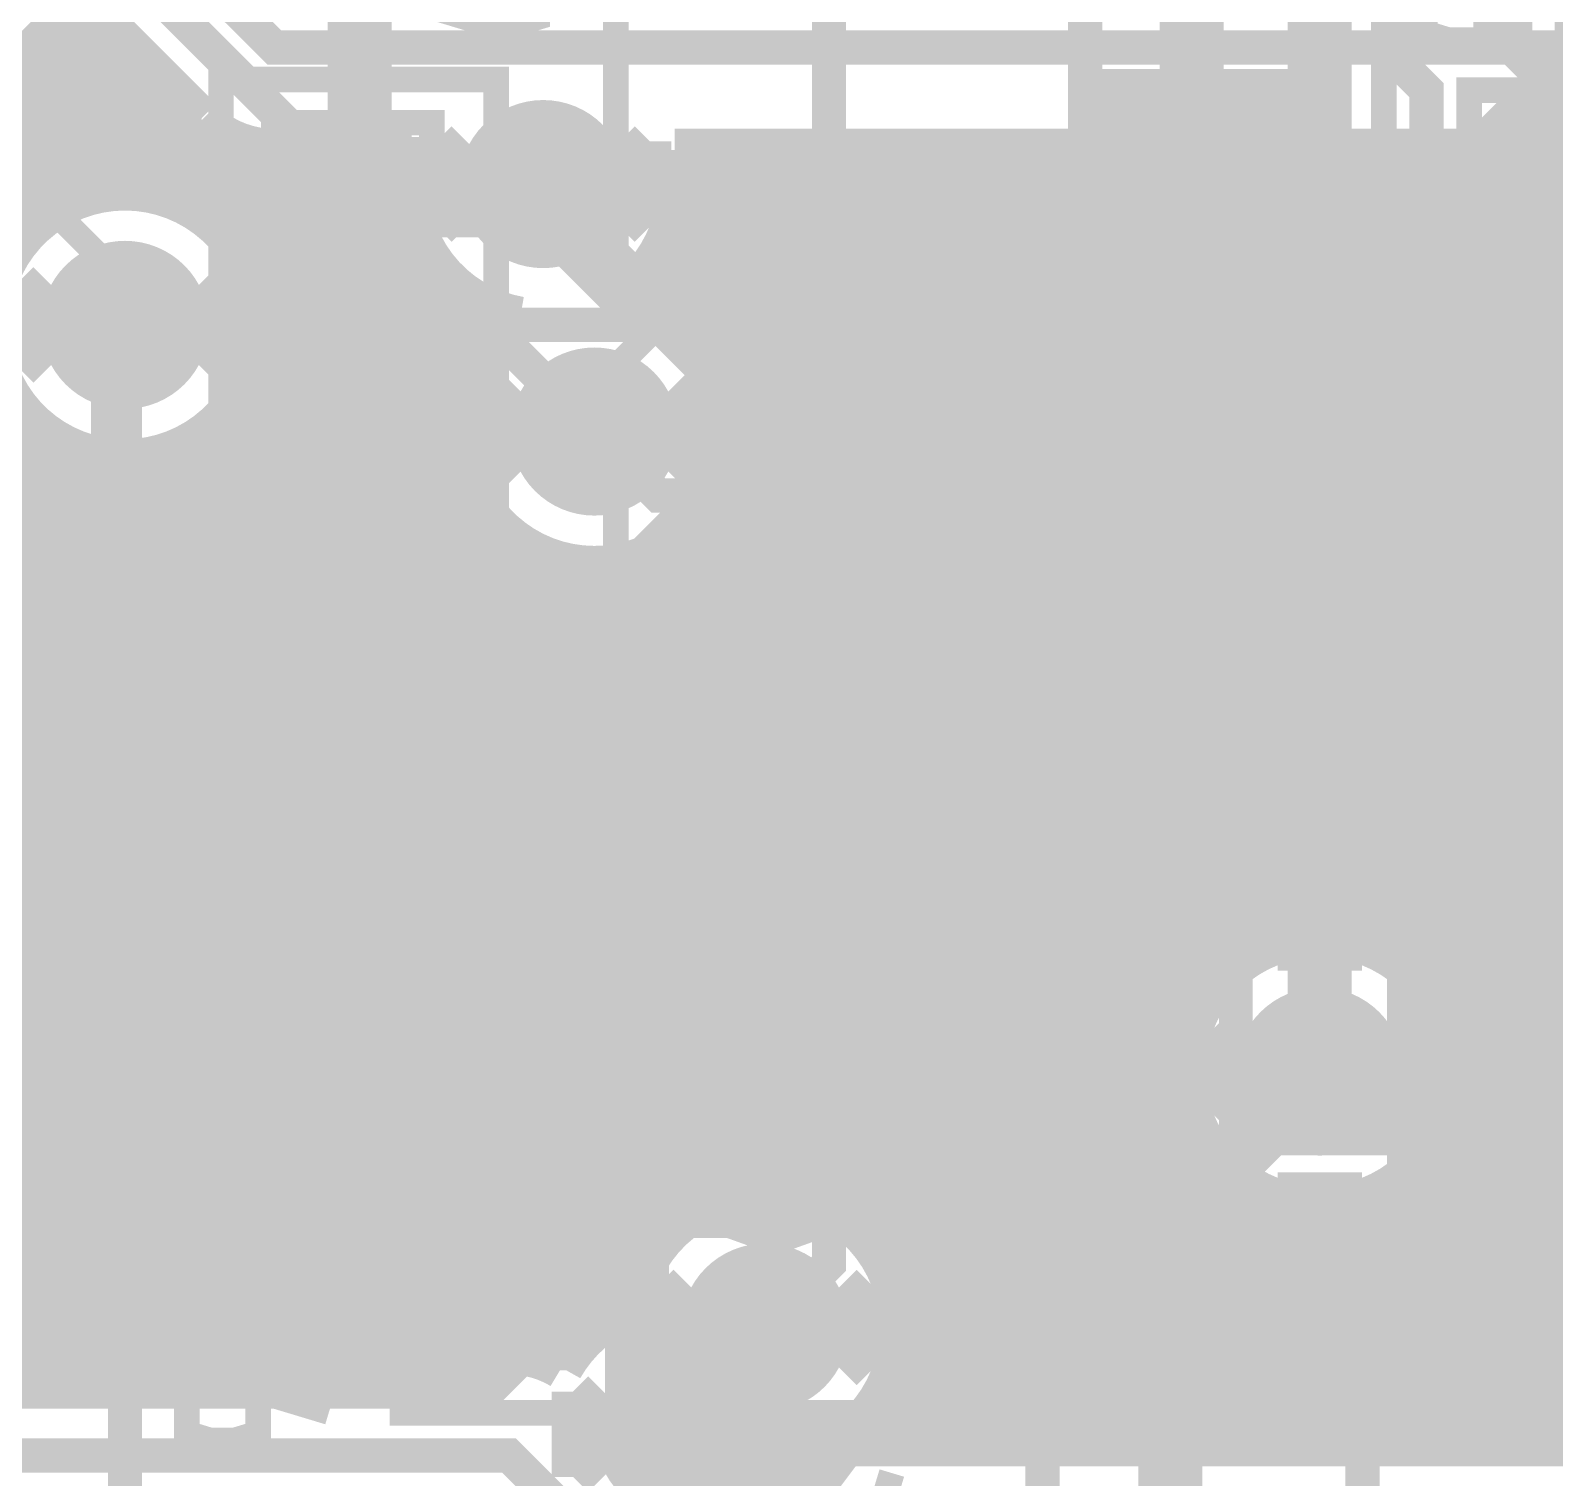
# Model space of a CAD drawing. Extents: x -10 to 131, y -93 to 209.
# Drawn here: x 18.36 to 27.43, y 7.74 to 16.36 of the extents above; entities that cross this region are included whole.
import ezdxf

# ---------------------------------------------------------------- set-up
doc = ezdxf.new("R2010")
doc.units = 0
doc.header["$MEASUREMENT"] = 0
doc.layers.get('0').update_dxf_attribs({"linetype": 'CONTINUOUS'})
for name, color, linetype in [('22-303-0_AST', 7, 'CONTINUOUS'), ('22-303-0_BOT', 2, 'CONTINUOUS'), ('22-303-0_DRD', 6, 'CONTINUOUS'), ('22-303-0_DRL', 1, 'CONTINUOUS'), ('22-303-0_GND', 3, 'CONTINUOUS'), ('22-303-0_IN1', 10, 'CONTINUOUS'), ('22-303-0_SMT', 9, 'CONTINUOUS'), ('22-303-0_SPT', 11, 'CONTINUOUS'), ('22-303-0_SST', 8, 'CONTINUOUS'), ('22-303-0_TOP', 15, 'CONTINUOUS'), ('THRUHOLE_TAP', 2, 'CONTINUOUS')]:
    doc.layers.add(name, color=color, linetype=linetype)

# ---------------------------------------------------------------- blocks, each defined once
blk = doc.blocks.new('ROUND_70')
at = {"const_width": 0.29972}
blk.add_lwpolyline([(-0.14986, 0, 1), (0.14986, 0, 1)], format="xyb", close=True, dxfattribs=at)
blk = doc.blocks.new('ROUND_75')
at = {"const_width": 0.29972}
blk.add_lwpolyline([(-0.14986, 0, 1), (0.14986, 0, 1)], format="xyb", close=True, dxfattribs=at)
blk = doc.blocks.new('ROUND_116')
at = {"const_width": 0.10033}
blk.add_lwpolyline([(-0.050164, 0, 1), (0.050164, 0, 1)], format="xyb", close=True, dxfattribs=at)
blk = doc.blocks.new('ROUND_117')
at = {"const_width": 0.10033}
blk.add_lwpolyline([(-0.050164, 0, 1), (0.050164, 0, 1)], format="xyb", close=True, dxfattribs=at)
blk = doc.blocks.new('ROUND_98')
at = {"const_width": 0.50038}
blk.add_lwpolyline([(-0.25019, 0, 1), (0.25019, 0, 1)], format="xyb", close=True, dxfattribs=at)
blk = doc.blocks.new('ROUND_100')
at = {"const_width": 0.50038}
blk.add_lwpolyline([(-0.25019, 0, 1), (0.25019, 0, 1)], format="xyb", close=True, dxfattribs=at)
blk = doc.blocks.new('ROUND_101')
at = {"const_width": 0.0635}
blk.add_lwpolyline([(-0.03175, 0, 1), (0.03175, 0, 1)], format="xyb", close=True, dxfattribs=at)
blk = doc.blocks.new('RECTANGLE_3')
blk.add_solid([(0.4826, 0.4064), (0.4826, -0.4064), (-0.4826, 0.4064), (-0.4826, -0.4064)])
blk = doc.blocks.new('RECTANGLE_17')
blk.add_solid([(0.635, 0.508), (0.635, -0.508), (-0.635, 0.508), (-0.635, -0.508)])
blk = doc.blocks.new('RECTANGLE_18')
blk.add_solid([(0.25019, 0.40005), (0.25019, -0.40005), (-0.25019, 0.40005), (-0.25019, -0.40005)])
blk = doc.blocks.new('ROUND_108')
at = {"const_width": 0.10033}
blk.add_lwpolyline([(-0.050164, 0, 1), (0.050164, 0, 1)], format="xyb", close=True, dxfattribs=at)

msp = doc.modelspace()

# ---------------------------------------------------------------- linework, layer by layer
at = {"layer": '22-303-0_AST'}
for points, const_width in [([(14.224, 17.272), (18.796, 17.272), (18.796, 15.494), (18.542, 15.24), (18.796, 14.986), (18.796, 13.208), (14.224, 13.208), (14.224, 17.272)], 0.1524), ([(26.416, 12.573), (21.844, 12.573), (21.844, 14.351), (22.098, 14.605), (21.844, 14.859), (21.844, 16.637), (26.416, 16.637), (26.416, 12.573)], 0.1524), ([(19.4945, 16.0655), (19.4945, 13.1445), (21.1328, 13.1445), (21.1328, 16.0655), (19.4945, 16.0655)], 0.1524), ([(31.496, 11.938), (26.924, 11.938), (26.924, 13.716), (27.178, 13.97), (26.924, 14.224), (26.924, 16.002), (31.496, 16.002), (31.496, 11.938)], 0.1524), ([(20.24126, 15.80896), (20.24126, 15.45336), (20.4089, 15.33652), (20.57908, 15.33652), (20.74926, 15.45336), (20.74926, 15.80896), (19.73326, 15.80896)], 0.1524), ([(20.24126, 15.51432), (19.73326, 15.33652)], 0.1524), ([(23.72614, 15.40002), (23.55596, 15.3416), (23.55596, 15.10538), (23.72614, 15.04442), (23.89378, 14.92758), (24.40178, 14.92758), (24.57196, 14.986), (24.57196, 15.3416), (24.40178, 15.40002), (23.72614, 15.40002)], 0.1524), ([(23.89378, 15.1638), (23.55596, 14.92758)], 0.1524), ([(19.9009, 14.97076), (19.73326, 14.91234), (19.73326, 14.55674), (19.9009, 14.49832), (20.24126, 14.49832), (20.4089, 14.61516), (20.4089, 14.97076), (20.74926, 14.97076), (20.74926, 14.49832)], 0.1524), ([(23.72614, 14.56182), (23.55596, 14.44498), (23.55596, 14.20622), (23.72614, 14.08938), (23.89378, 14.08938), (24.23414, 14.3256), (24.57196, 14.08938), (24.57196, 14.56182)], 0.1524), ([(20.24126, 13.71854), (20.24126, 14.07414), (20.4089, 14.13256), (20.57908, 14.13256), (20.74926, 14.07414), (20.74926, 13.71854), (20.57908, 13.66012), (20.4089, 13.66012), (19.73326, 13.89634)], 0.1524), ([(18.6055, 9.3345), (18.6055, 12.2555), (16.9672, 12.2555), (16.9672, 9.3345), (18.6055, 9.3345)], 0.1524), ([(20.5105, 9.3345), (20.5105, 12.2555), (18.8722, 12.2555), (18.8722, 9.3345), (20.5105, 9.3345)], 0.1524), ([(25.146, 8.128), (20.574, 8.128), (20.574, 9.906), (20.828, 10.16), (20.574, 10.414), (20.574, 12.192), (25.146, 12.192), (25.146, 8.128)], 0.1524), ([(17.81556, 11.88466), (17.81556, 11.52906), (17.98574, 11.40968), (18.15592, 11.40968), (18.32356, 11.52906), (18.32356, 11.88466), (17.30756, 11.88466)], 0.1524), ([(19.72056, 11.88466), (19.72056, 11.52906), (19.89074, 11.40968), (20.06092, 11.40968), (20.22856, 11.52906), (20.22856, 11.88466), (19.21256, 11.88466)], 0.1524), ([(19.72056, 11.58748), (19.21256, 11.40968)], 0.1524), ([(28.7655, 8.6995), (28.7655, 11.6205), (27.1272, 11.6205), (27.1272, 8.6995), (28.7655, 8.6995)], 0.1524), ([(22.71014, 11.20902), (22.53996, 11.1506), (22.53996, 10.91438), (22.71014, 10.85342), (22.87778, 10.73658), (23.38578, 10.73658), (23.55596, 10.795), (23.55596, 11.1506), (23.38578, 11.20902), (22.71014, 11.20902)], 0.1524), ([(27.84856, 11.24966), (27.84856, 10.89406), (28.01874, 10.77468), (28.18892, 10.77468), (28.35656, 10.89406), (28.35656, 11.24966), (27.34056, 11.24966)], 0.1524), ([(17.47774, 11.04646), (17.30756, 10.9855), (17.30756, 10.6299), (17.47774, 10.57148), (17.81556, 10.57148), (17.98574, 10.69086), (17.98574, 11.04646), (18.32356, 11.04646), (18.32356, 10.57148)], 0.1524), ([(19.72056, 10.9855), (19.72056, 10.6299), (19.55292, 10.57148), (19.38274, 10.57148), (19.21256, 10.6299), (19.21256, 10.9855), (19.38274, 11.04646), (19.55292, 11.04646), (20.22856, 10.8077)], 0.1524), ([(22.87778, 10.9728), (22.53996, 10.73658)], 0.1524), ([(27.84856, 10.95248), (27.34056, 10.77468)], 0.1524), ([(25.63622, 9.4615), (25.53462, 9.4615), (25.53462, 10.8585), (25.63622, 10.8585)], 0.20066), ([(26.43378, 10.8585), (26.53538, 10.8585), (26.53538, 9.4615), (26.43378, 9.4615)], 0.20066), ([(27.34056, 9.93648), (27.34056, 10.41146), (28.01874, 9.93648), (28.18892, 9.93648), (28.35656, 9.9949), (28.35656, 10.3505), (28.18892, 10.41146)], 0.1524), ([(17.30756, 10.08888), (18.32356, 9.73328), (18.32356, 10.20826)], 0.1524), ([(22.53996, 10.01522), (22.53996, 10.25398)], 0.1524), ([(22.53996, 10.1346), (23.55596, 10.1346), (23.38578, 10.25398)], 0.1524), ([(19.21256, 9.85266), (19.21256, 10.08888)], 0.1524), ([(19.21256, 9.9695), (20.22856, 9.9695), (20.06092, 10.08888)], 0.1524), ([(25.53462, 9.76122), (25.53462, 9.86028), (26.53538, 9.86028), (26.53538, 9.76122), (25.53462, 9.76122)], 0.20066), ([(23.04796, 9.59358), (23.04796, 9.23798), (22.87778, 9.17702), (22.71014, 9.17702), (22.53996, 9.23798), (22.53996, 9.59358), (22.71014, 9.652), (22.87778, 9.652), (23.55596, 9.41578)], 0.1524), ([(27.84856, 9.5123), (27.84856, 9.1567), (27.68092, 9.09828), (27.51074, 9.09828), (27.34056, 9.1567), (27.34056, 9.5123), (27.51074, 9.57326), (27.68092, 9.57326), (28.35656, 9.3345)], 0.1524), ([(25.5905, 8.4328), (25.5905, 8.0772), (25.92832, 7.96036), (26.26868, 7.96036), (26.6065, 8.0772), (26.6065, 8.4328)], 0.1524), ([(25.5905, 8.37438), (26.6065, 8.37438)], 0.1524)]:
    msp.add_lwpolyline(points, dxfattribs=dict(at, const_width=const_width))
at = {"layer": '22-303-0_BOT'}
for points, const_width in [([(31.496, 16.256), (30.99308, 16.256), (30.73908, 16.002), (28.702, 16.002), (28.448, 16.256), (19.812, 16.256), (18.669, 17.399), (18.669, 23.241)], 0.2032), ([(18.669, 16.5354), (14.66088, 12.52982)], 0.254), ([(18.669, 16.5354), (19.37512, 15.83182)], 0.254), ([(18.5674, 16.4338), (18.5674, 15.3289)], 0.254), ([(18.796, 16.4084), (18.796, 15.40256)], 0.254), ([(18.3388, 16.2052), (18.3388, 15.16126)], 0.254), ([(18.923, 16.2814), (18.41246, 16.2814)], 0.254), ([(19.0246, 16.1798), (19.0246, 15.4051)], 0.254), ([(19.1516, 16.0528), (18.18386, 16.0528)], 0.254), ([(19.2532, 15.9512), (19.2532, 15.3416)], 0.254), ([(19.3802, 15.8242), (17.95526, 15.8242)], 0.254), ([(19.4818, 15.74292), (19.4818, 15.18666)], 0.254), ([(20.61972, 15.5956), (17.72666, 15.5956)], 0.254), ([(19.7104, 15.65402), (19.7104, 14.78534)], 0.254), ([(20.62988, 15.6464), (19.812, 15.6464)], 0.254), ([(19.939, 15.6464), (19.939, 8.4836)], 0.254), ([(20.1676, 15.6464), (20.1676, 8.4836)], 0.254), ([(20.3962, 15.6464), (20.3962, 8.4836)], 0.254), ([(20.6248, 15.6464), (20.6248, 15.62354)], 0.254), ([(27.25928, 15.6464), (22.19452, 15.6464)], 0.254), ([(27.25928, 15.5956), (22.20468, 15.5956)], 0.254), ([(22.225, 15.6464), (22.225, 14.59738)], 0.254), ([(22.4536, 15.6464), (22.4536, 14.3002)], 0.254), ([(22.6822, 15.6464), (22.6822, 9.44118)], 0.254), ([(22.9108, 15.6464), (22.9108, 9.4234)], 0.254), ([(23.1394, 15.6464), (23.1394, 9.3345)], 0.254), ([(23.368, 15.6464), (23.368, 9.13384)], 0.254), ([(23.5966, 15.6464), (23.5966, 7.9756)], 0.254), ([(23.8252, 15.6464), (23.8252, 7.9756)], 0.254), ([(24.0538, 15.6464), (24.0538, 7.9756)], 0.254), ([(24.2824, 15.6464), (24.2824, 7.9756)], 0.254), ([(24.511, 15.6464), (24.511, 7.9756)], 0.254), ([(24.7396, 15.6464), (24.7396, 7.9756)], 0.254), ([(24.9682, 15.6464), (24.9682, 7.9756)], 0.254), ([(25.1968, 15.6464), (25.1968, 7.9756)], 0.254), ([(25.4254, 15.6464), (25.4254, 10.68832)], 0.254), ([(25.654, 15.6464), (25.654, 10.8712)], 0.254), ([(25.8826, 15.6464), (25.8826, 10.95248)], 0.254), ([(26.1112, 15.6464), (26.1112, 10.96264)], 0.254), ([(26.3398, 15.6464), (26.3398, 10.90676)], 0.254), ([(26.5684, 15.6464), (26.5684, 10.76706)], 0.254), ([(26.797, 15.6464), (26.797, 10.4267)], 0.254), ([(27.0256, 15.6464), (27.0256, 7.9756)], 0.254), ([(27.2542, 15.6464), (27.2542, 7.9756)], 0.254), ([(27.25928, 15.6464), (27.25888, 15.621)], 0.254), ([(18.65376, 15.367), (17.49806, 15.367)], 0.254), ([(20.60702, 15.367), (19.1897, 15.367)], 0.254), ([(27.29992, 15.367), (22.21484, 15.367)], 0.254), ([(20.6248, 15.26286), (20.6248, 8.4836)], 0.254), ([(18.31594, 15.1384), (17.26946, 15.1384)], 0.254), ([(20.6629, 15.1384), (19.53006, 15.1384)], 0.254), ([(27.4193, 15.1384), (22.15896, 15.1384)], 0.254), ([(27.4828, 15.0622), (27.4828, 7.9756)], 0.254), ([(20.80514, 14.9098), (19.66976, 14.9098)], 0.254), ([(20.8534, 14.859), (20.8534, 8.4836)], 0.254), ([(21.9964, 14.8844), (21.9964, 14.72692)], 0.254), ([(27.68346, 14.9098), (22.01926, 14.9098)], 0.254), ([(21.14296, 14.6812), (19.72564, 14.6812)], 0.254), ([(21.082, 14.7066), (21.082, 14.46784)], 0.254), ([(41.10228, 14.6812), (22.10054, 14.6812)], 0.254), ([(19.7104, 14.42466), (19.7104, 8.4836)], 0.254), ([(21.0693, 14.4526), (19.71548, 14.4526)], 0.254), ([(41.15054, 14.4526), (22.3647, 14.4526)], 0.254), ([(20.94992, 14.224), (19.6342, 14.224)], 0.254), ([(41.28262, 14.224), (22.48408, 14.224)], 0.254), ([(18.3388, 14.0462), (18.3388, 8.4836)], 0.254), ([(18.39214, 13.9954), (16.12646, 13.9954)], 0.254), ([(20.90928, 13.9954), (19.45132, 13.9954)], 0.254), ([(19.4818, 14.0208), (19.4818, 8.4836)], 0.254), ([(41.57726, 13.9954), (22.52472, 13.9954)], 0.254), ([(18.5674, 13.87856), (18.5674, 8.4836)], 0.254), ([(19.2532, 13.8684), (19.2532, 8.4836)], 0.254), ([(20.93468, 13.7668), (15.89786, 13.7668)], 0.254), ([(18.796, 13.80744), (18.796, 8.4836)], 0.254), ([(19.0246, 13.80236), (19.0246, 8.4836)], 0.254), ([(42.9514, 13.7668), (22.49932, 13.7668)], 0.254), ([(22.4536, 13.63726), (22.4536, 9.39292)], 0.254), ([(21.03374, 13.5382), (15.66926, 13.5382)], 0.254), ([(42.9514, 13.5382), (22.40026, 13.5382)], 0.254), ([(21.082, 13.46962), (21.082, 8.4836)], 0.254), ([(21.25218, 13.3096), (15.44066, 13.3096)], 0.254), ([(42.9514, 13.3096), (22.18182, 13.3096)], 0.254), ([(22.225, 13.34262), (22.225, 9.26338)], 0.254), ([(21.3106, 13.2715), (21.3106, 8.47344)], 0.254), ([(21.9964, 13.21054), (21.9964, 8.9662)], 0.254), ([(21.5392, 13.1826), (21.5392, 8.42772)], 0.254), ([(21.7678, 13.16228), (21.7678, 8.66648)], 0.254), ([(42.9514, 13.081), (15.21206, 13.081)], 0.254), ([(42.9514, 12.8524), (14.98346, 12.8524)], 0.254), ([(42.9514, 12.6238), (14.75486, 12.6238)], 0.254), ([(42.9514, 12.3952), (14.46784, 12.3952)], 0.254), ([(39.03726, 12.1666), (13.64234, 12.1666)], 0.254), ([(38.74262, 11.938), (8.22706, 11.938)], 0.254), ([(38.61054, 11.7094), (8.45566, 11.7094)], 0.254), ([(38.56228, 11.4808), (8.68426, 11.4808)], 0.254), ([(38.5826, 11.2522), (8.91286, 11.2522)], 0.254), ([(38.6715, 11.0236), (9.14146, 11.0236)], 0.254), ([(25.53462, 10.795), (13.45184, 10.795)], 0.254), ([(38.86962, 10.795), (26.53284, 10.795)], 0.254), ([(25.3365, 10.5664), (13.6525, 10.5664)], 0.254), ([(42.9514, 10.5664), (26.7335, 10.5664)], 0.254), ([(25.2476, 10.3378), (13.7414, 10.3378)], 0.254), ([(42.9514, 10.3378), (26.8224, 10.3378)], 0.254), ([(25.22728, 10.1092), (13.75918, 10.1092)], 0.254), ([(42.9514, 10.1092), (26.84018, 10.1092)], 0.254), ([(25.27554, 9.8806), (13.71092, 9.8806)], 0.254), ([(36.55314, 9.8806), (26.79192, 9.8806)], 0.254), ([(26.797, 9.89076), (26.797, 7.9756)], 0.254), ([(25.40762, 9.652), (13.58138, 9.652)], 0.254), ([(25.4254, 9.62914), (25.4254, 7.9756)], 0.254), ([(36.37026, 9.652), (26.66238, 9.652)], 0.254), ([(26.5684, 9.55294), (26.5684, 7.9756)], 0.254), ([(22.55266, 9.4234), (13.2842, 9.4234)], 0.254), ([(25.70226, 9.4234), (22.91334, 9.4234)], 0.254), ([(25.654, 9.44626), (25.654, 7.9756)], 0.254), ([(26.3398, 9.4107), (26.3398, 7.9756)], 0.254), ([(36.29152, 9.4234), (26.3652, 9.4234)], 0.254), ([(25.8826, 9.36752), (25.8826, 7.9756)], 0.254), ([(26.1112, 9.35482), (26.1112, 7.9756)], 0.254), ([(22.1488, 9.1948), (11.73226, 9.1948)], 0.254), ([(36.27882, 9.1948), (23.31466, 9.1948)], 0.254), ([(21.9964, 8.9662), (11.83132, 8.9662)], 0.254), ([(36.3347, 8.9662), (23.4696, 8.9662)], 0.254), ([(21.89226, 8.7376), (11.85672, 8.7376)], 0.254), ([(36.47694, 8.7376), (23.5331, 8.7376)], 0.254), ([(21.59762, 8.509), (11.81608, 8.509)], 0.254), ([(36.81476, 8.509), (23.53056, 8.509)], 0.254), ([(21.209, 8.4836), (11.80592, 8.4836)], 0.254), ([(42.9514, 8.2804), (23.4569, 8.2804)], 0.254), ([(23.368, 8.13562), (23.368, 7.9756)], 0.254), ([(42.9514, 8.0518), (23.28926, 8.0518)], 0.254), ([(29.76626, 7.9756), (23.19782, 7.9756)], 0.254), ([(30.099, 7.239), (29.972, 7.366), (21.717, 7.366), (21.209, 7.874), (11.049, 7.874)], 0.2032)]:
    msp.add_lwpolyline(points, dxfattribs=dict(at, const_width=const_width))
at = {"layer": '22-303-0_BOT', "const_width": 0.254}
for points in [[(19.3802, 15.8242, 0.1989124), (19.812, 15.64534)], [(20.62988, 15.6464, 0.0636168), (20.60392, 15.4432)], [(22.21992, 15.4432, 0.0636164), (22.19398, 15.64626)], [(27.25928, 15.621, 0.4142136), (28.067, 14.81328)], [(18.923, 15.41272, 0.4142136), (18.11528, 14.605)], [(19.73072, 14.605, 0.4142136), (18.923, 15.41272)], [(20.60448, 15.4432, 0.3651672), (21.27504, 14.64564)], [(21.85162, 14.76502, 0.2542425), (22.22029, 15.4432)], [(22.52472, 13.97, 0.3658962), (21.85162, 14.76502)], [(18.11528, 14.605, 0.4142136), (18.923, 13.79728)], [(18.923, 13.79728, 0.4142136), (19.73072, 14.605)], [(21.27504, 14.64564, 0.2530848), (20.90965, 13.97)], [(20.90928, 13.97, 0.4142136), (21.717, 13.16228)], [(21.717, 13.16228, 0.4142136), (22.52472, 13.97)], [(26.035, 10.96772, 0.4142136), (25.22728, 10.16)], [(26.84272, 10.16, 0.4142136), (26.035, 10.96772)], [(25.22728, 10.16, 0.4142136), (26.035, 9.35228)], [(26.035, 9.35228, 0.4142136), (26.84272, 10.16)], [(22.733, 9.44372, 0.3723518), (21.9329, 8.75284)], [(23.54072, 8.636, 0.4142136), (22.733, 9.44372)], [(21.9329, 8.75284, 0.1735435), (21.5222, 8.3968)], [(23.19782, 7.9756, 0.2440527), (23.54058, 8.636)], [(21.52142, 8.39724, 0.135387), (21.209, 8.48341)], [(21.52142, 8.39724, 0.135387), (21.209, 8.48341)]]:
    msp.add_lwpolyline(points, format="xyb", dxfattribs=at)
at = {"layer": '22-303-0_DRD', "const_width": 0.254}
for points in [[(27.432, 15.367), (28.067, 16.002)], [(27.432, 15.875), (27.432, 15.367)], [(28.067, 15.24), (27.432, 15.875)], [(20.7772, 15.1892), (21.4122, 15.8242)], [(21.4122, 15.8242), (22.0472, 15.1892)], [(20.7772, 15.6972), (20.7772, 15.1892)], [(21.4122, 15.0622), (20.7772, 15.6972)], [(22.0472, 15.6972), (21.4122, 15.0622)], [(22.0472, 15.1892), (22.0472, 15.6972)], [(18.288, 14.351), (18.923, 14.986)], [(18.923, 14.986), (19.558, 14.351)], [(18.288, 14.859), (18.288, 14.351)], [(18.923, 14.224), (18.288, 14.859)], [(19.558, 14.859), (18.923, 14.224)], [(19.558, 14.351), (19.558, 14.859)], [(21.082, 13.716), (21.717, 14.351)], [(21.717, 14.351), (22.352, 13.716)], [(21.082, 14.224), (21.082, 13.716)], [(21.717, 13.589), (21.082, 14.224)], [(22.352, 14.224), (21.717, 13.589)], [(22.352, 13.716), (22.352, 14.224)], [(23.368, 12.192), (24.003, 12.827)], [(23.368, 12.192), (24.003, 12.827)], [(24.003, 12.827), (24.638, 12.192)], [(24.003, 12.827), (24.638, 12.192)], [(23.368, 12.7), (23.368, 12.192)], [(24.003, 12.065), (23.368, 12.7)], [(23.368, 12.7), (23.368, 12.192)], [(24.003, 12.065), (23.368, 12.7)], [(24.638, 12.7), (24.003, 12.065)], [(24.638, 12.7), (24.003, 12.065)], [(24.638, 12.192), (24.638, 12.7)], [(24.638, 12.192), (24.638, 12.7)], [(20.066, 11.2522), (20.701, 11.8872)], [(20.066, 11.2522), (20.701, 11.8872)], [(20.701, 11.8872), (21.336, 11.2522)], [(20.701, 11.8872), (21.336, 11.2522)], [(20.066, 11.7602), (20.066, 11.2522)], [(20.701, 11.1252), (20.066, 11.7602)], [(20.066, 11.7602), (20.066, 11.2522)], [(20.701, 11.1252), (20.066, 11.7602)], [(21.336, 11.7602), (20.701, 11.1252)], [(21.336, 11.7602), (20.701, 11.1252)], [(21.336, 11.2522), (21.336, 11.7602)], [(21.336, 11.2522), (21.336, 11.7602)], [(25.4, 9.906), (26.035, 10.541)], [(25.4, 9.906), (26.035, 10.541)], [(26.035, 10.541), (26.67, 9.906)], [(26.035, 10.541), (26.67, 9.906)], [(25.4, 10.414), (25.4, 9.906)], [(26.035, 9.779), (25.4, 10.414)], [(25.4, 10.414), (25.4, 9.906)], [(26.035, 9.779), (25.4, 10.414)], [(26.67, 10.414), (26.035, 9.779)], [(26.67, 10.414), (26.035, 9.779)], [(26.67, 9.906), (26.67, 10.414)], [(26.67, 9.906), (26.67, 10.414)], [(22.098, 8.382), (22.733, 9.017)], [(22.733, 9.017), (23.368, 8.382)], [(22.098, 8.89), (22.098, 8.382)], [(22.733, 8.255), (22.098, 8.89)], [(23.368, 8.89), (22.733, 8.255)], [(23.368, 8.382), (23.368, 8.89)], [(21.59, 7.747), (22.225, 8.382)], [(22.225, 8.382), (22.86, 7.747)], [(21.59, 8.255), (21.59, 7.747)], [(22.225, 7.62), (21.59, 8.255)], [(22.86, 8.255), (22.225, 7.62)], [(22.86, 7.747), (22.86, 8.255)]]:
    msp.add_lwpolyline(points, dxfattribs=at)
at = {"layer": '22-303-0_IN1'}
for points, const_width in [([(26.035, 10.16), (26.035, 19.558), (26.289, 19.812), (26.289, 21.717), (23.622, 24.384), (23.622, 25.908), (23.749, 26.035), (23.749, 28.067), (23.495, 28.321), (23.495, 48.768)], 0.381), ([(24.765, 40.005), (24.511, 39.751), (24.511, 35.56), (25.019, 35.052), (25.019, 24.765), (26.924, 22.86), (26.924, 19.431), (26.543, 19.05), (26.543, 16.129), (26.67, 16.002), (26.67, 9.398), (26.289, 9.017), (26.289, 4.191)], 0.2032), ([(18.669, 28.956), (20.066, 27.559), (20.066, 22.86), (19.05, 21.844), (19.05, 16.637), (21.717, 13.97)], 0.2032), ([(29.972, 2.159), (29.591, 1.778), (27.813, 1.778), (24.384, 5.207), (24.384, 8.89), (24.638, 9.144), (24.638, 19.939), (23.749, 20.828), (23.749, 22.733), (22.987, 23.495), (22.987, 27.686)], 0.2032), ([(30.226, 5.842), (27.432, 8.636), (27.432, 16.002), (27.051, 16.383), (27.051, 18.542), (27.559, 19.05), (27.559, 24.13), (27.051, 24.638), (27.051, 26.543)], 0.2032), ([(22.733, 8.636), (23.114, 9.017), (23.114, 21.717)], 0.2032), ([(21.4122, 15.4432), (21.4122, 15.3162), (21.971, 14.7574), (22.098, 14.7574), (22.098, 14.732), (22.479, 14.351), (22.479, 13.589), (21.971, 13.081), (21.971, 8.255), (22.225, 8.001)], 0.381), ([(18.923, -19.05), (18.923, 14.605)], 0.2032), ([(26.035, 10.16), (25.146, 9.271), (25.146, 5.969)], 0.381)]:
    msp.add_lwpolyline(points, dxfattribs=dict(at, const_width=const_width))
at = {"layer": '22-303-0_SST', "const_width": 0.1524}
for points in [[(14.224, 17.272), (14.224, 13.208), (18.796, 13.208), (18.796, 14.986), (18.542, 15.24), (18.796, 15.494), (18.796, 17.272), (14.224, 17.272)], [(20.95246, 16.43634), (20.95246, 16.69034), (21.0947, 16.73352), (21.2344, 16.73352), (21.37664, 16.69034), (21.37664, 16.43634), (21.2344, 16.39316), (21.0947, 16.39316), (20.53082, 16.56334)], [(26.416, 12.573), (26.416, 16.637), (21.844, 16.637), (21.844, 14.859), (22.098, 14.605), (21.844, 14.351), (21.844, 12.573), (26.416, 12.573)], [(26.80208, 16.637), (26.65984, 16.59636), (26.65984, 16.34236), (26.80208, 16.29918), (27.08402, 16.29918), (27.22372, 16.383), (27.22372, 16.637), (27.5082, 16.637), (27.5082, 16.29918)], [(19.4945, 16.0655), (19.4945, 13.1445), (21.1328, 13.1445), (21.1328, 16.0655), (19.4945, 16.0655)], [(31.496, 11.938), (31.496, 16.002), (26.924, 16.002), (26.924, 14.224), (27.178, 13.97), (26.924, 13.716), (26.924, 11.938), (31.496, 11.938)], [(18.6055, 9.3345), (18.6055, 12.2555), (16.9672, 12.2555), (16.9672, 9.3345), (18.6055, 9.3345)], [(20.5105, 9.3345), (20.5105, 12.2555), (18.8722, 12.2555), (18.8722, 9.3345), (20.5105, 9.3345)], [(25.146, 8.128), (25.146, 12.192), (20.574, 12.192), (20.574, 10.414), (20.828, 10.16), (20.574, 9.906), (20.574, 8.128), (25.146, 8.128)], [(28.7655, 8.6995), (28.7655, 11.6205), (27.1272, 11.6205), (27.1272, 8.6995), (28.7655, 8.6995)], [(25.63622, 10.8585), (25.53462, 10.8585), (25.53462, 9.4615), (25.63622, 9.4615)], [(26.43378, 9.4615), (26.53538, 9.4615), (26.53538, 10.8585), (26.43378, 10.8585)], [(25.53462, 9.76122), (25.53462, 9.86028), (26.53538, 9.86028), (26.53538, 9.76122), (25.53462, 9.76122)], [(19.71548, 8.98906), (19.71548, 8.73506), (19.85518, 8.6487), (19.99742, 8.6487), (20.13712, 8.73506), (20.13712, 8.98906), (19.2913, 8.98906)], [(19.71548, 8.7757), (19.2913, 8.6487)], [(19.71548, 8.26008), (19.71548, 8.00608), (19.57324, 7.9629), (19.431, 7.9629), (19.2913, 8.00608), (19.2913, 8.26008), (19.431, 8.30326), (19.57324, 8.30326), (20.13712, 8.13308)], [(25.74798, 8.255), (25.74798, 8.001), (26.02992, 7.91718), (26.31186, 7.91718), (26.5938, 8.001), (26.5938, 8.255)], [(25.74798, 8.21436), (26.5938, 8.21436)], [(22.88794, 6.92404), (22.88794, 7.76986), (22.80158, 7.62762)], [(22.03196, 7.06374), (22.07514, 6.92404), (22.24278, 6.92404), (22.28596, 7.06374), (22.36978, 7.20598), (22.36978, 7.62762), (22.32914, 7.76986), (22.07514, 7.76986), (22.03196, 7.62762), (22.03196, 7.06374)], [(23.36038, 7.34568), (23.61438, 7.34568), (23.65756, 7.20598), (23.65756, 7.06374), (23.61438, 6.92404), (23.36038, 6.92404), (23.3172, 7.06374), (23.3172, 7.20598), (23.48738, 7.76986)]]:
    msp.add_lwpolyline(points, dxfattribs=at)
at = {"layer": '22-303-0_TOP'}
for points, const_width in [([(20.32, 15.3162), (20.32, 17.907), (18.4658, 19.7612), (17.78, 19.7612)], 0.381), ([(25.273, 13.589), (26.67, 14.986), (26.67, 15.24), (30.353, 18.923), (31.75, 18.923), (33.401, 17.272), (38.1, 17.272), (39.243, 18.415), (39.37, 18.415)], 0.381), ([(25.273, 15.621), (25.273, 16.891)], 0.381), ([(25.273, 16.891), (25.273, 15.621), (25.273, 16.891)], 0.381), ([(20.32, 15.3162), (21.2852, 15.3162), (21.4122, 15.4432)], 0.381), ([(18.923, 14.605), (22.987, 14.605)], 0.2032), ([(20.32, 13.8938), (20.32, 13.843), (22.86, 11.303), (22.86, 10.16), (23.749, 9.271), (23.876, 9.144), (24.003, 9.144)], 0.381), ([(21.717, 13.97), (22.098, 13.589), (25.273, 13.589)], 0.2032), ([(24.003, 11.176), (24.003, 12.446)], 0.381), ([(24.003, 12.446), (24.003, 11.176)], 0.381), ([(17.78, 11.5062), (17.78, 11.557), (18.542, 12.319), (20.955, 12.319), (21.717, 11.557), (21.717, 10.16)], 0.381), ([(22.225, 8.001), (22.479, 7.747), (22.987, 7.747), (23.1775, 8.001), (29.1846, 8.001), (38.862, 8.001), (39.37, 8.509), (39.37, 11.43), (38.6588, 12.1412), (38.1, 12.1412), (38.6588, 12.1412), (39.37, 11.43), (39.37, 8.509), (38.862, 8.001), (29.1846, 8.001), (29.1846, 1.9304)], 0.381), ([(19.685, 11.5062), (20.701, 11.5062)], 0.381), ([(20.701, 11.5062), (19.685, 11.5062)], 0.381), ([(26.035, 11.16076), (27.6606, 11.16076), (27.94, 10.8712)], 0.381), ([(27.94, 9.4488), (27.0002, 9.4488), (26.289, 10.16), (26.035, 10.16)], 0.381), ([(27.94, 9.4488), (27.0002, 9.4488), (26.289, 10.16), (26.035, 10.16)], 0.381), ([(15.875, 9.79424), (15.875, 9.271), (18.923, 9.271), (19.685, 10.033), (19.685, 10.0838)], 0.381), ([(23.749, 9.271), (23.876, 9.144), (24.003, 9.144)], 0.381), ([(23.749, 9.271), (23.876, 9.144), (24.003, 9.144)], 0.381), ([(24.003, 9.144), (24.13, 9.144), (24.13, 9.271)], 0.381), ([(11.049, 8.763), (20.955, 8.763), (21.463, 9.271), (23.749, 9.271)], 0.2032), ([(24.13, 9.271), (23.749, 9.271)], 0.2032), ([(31.75, 9.15924), (31.75, 9.144), (31.242, 8.636), (26.543, 8.636), (26.035, 9.144), (26.035, 9.15924)], 0.381), ([(-1.905, 7.239), (-1.778, 7.112), (11.176, 7.112), (12.319, 8.255), (21.082, 8.255), (21.463, 8.636), (22.733, 8.636)], 0.2032)]:
    msp.add_lwpolyline(points, dxfattribs=dict(at, const_width=const_width))

# ---------------------------------------------------------------- block references
at = {"layer": '22-303-0_BOT'}
for name, p in [('ROUND_70', (21.4122, 15.4432)), ('ROUND_70', (18.923, 14.605)), ('ROUND_70', (21.717, 13.97)), ('ROUND_70', (24.003, 12.446)), ('ROUND_75', (20.701, 11.5062)), ('ROUND_70', (26.035, 10.16)), ('ROUND_70', (22.733, 8.636)), ('ROUND_70', (22.225, 8.001))]:
    msp.add_blockref(name, p, dxfattribs=at)
at = {"layer": '22-303-0_DRL'}
for name, p in [('ROUND_117', (21.4122, 15.4432)), ('ROUND_116', (18.923, 14.605)), ('ROUND_117', (21.717, 13.97)), ('ROUND_117', (24.003, 12.446)), ('ROUND_117', (20.701, 11.5062)), ('ROUND_117', (26.035, 10.16)), ('ROUND_117', (22.733, 8.636)), ('ROUND_117', (22.225, 8.001))]:
    msp.add_blockref(name, p, dxfattribs=at)
at = {"layer": '22-303-0_GND'}
for name, p in [('ROUND_100', (21.4122, 15.4432)), ('ROUND_98', (18.923, 14.605)), ('ROUND_100', (21.717, 13.97)), ('ROUND_101', (24.003, 12.446)), ('ROUND_101', (20.701, 11.5062)), ('ROUND_100', (26.035, 10.16)), ('ROUND_100', (22.733, 8.636)), ('ROUND_100', (22.225, 8.001))]:
    msp.add_blockref(name, p, dxfattribs=at)
at = {"layer": '22-303-0_IN1'}
for name, p in [('ROUND_70', (21.4122, 15.4432)), ('ROUND_70', (18.923, 14.605)), ('ROUND_70', (21.717, 13.97)), ('ROUND_70', (24.003, 12.446)), ('ROUND_75', (20.701, 11.5062)), ('ROUND_75', (26.035, 10.16)), ('ROUND_70', (22.733, 8.636)), ('ROUND_70', (22.225, 8.001))]:
    msp.add_blockref(name, p, dxfattribs=at)
at = {"layer": '22-303-0_SMT'}
for name, p in [('RECTANGLE_17', (25.273, 15.621)), ('RECTANGLE_3', (20.32, 15.3162)), ('RECTANGLE_17', (22.987, 14.605)), ('RECTANGLE_17', (28.067, 13.97)), ('RECTANGLE_3', (20.32, 13.8938)), ('RECTANGLE_17', (25.273, 13.589)), ('RECTANGLE_3', (19.685, 11.5062)), ('RECTANGLE_17', (24.003, 11.176)), ('RECTANGLE_18', (26.035, 11.16076)), ('RECTANGLE_17', (21.717, 10.16)), ('RECTANGLE_3', (19.685, 10.0838)), ('RECTANGLE_17', (24.003, 9.144)), ('RECTANGLE_18', (26.035, 9.15924))]:
    msp.add_blockref(name, p, dxfattribs=at)
at = {"layer": '22-303-0_SPT'}
for name, p in [('RECTANGLE_17', (25.273, 15.621)), ('RECTANGLE_3', (20.32, 15.3162)), ('RECTANGLE_17', (22.987, 14.605)), ('RECTANGLE_17', (28.067, 13.97)), ('RECTANGLE_3', (20.32, 13.8938)), ('RECTANGLE_17', (25.273, 13.589)), ('RECTANGLE_3', (19.685, 11.5062)), ('RECTANGLE_17', (24.003, 11.176)), ('RECTANGLE_18', (26.035, 11.16076)), ('RECTANGLE_17', (21.717, 10.16)), ('RECTANGLE_3', (19.685, 10.0838)), ('RECTANGLE_17', (24.003, 9.144)), ('RECTANGLE_18', (26.035, 9.15924))]:
    msp.add_blockref(name, p, dxfattribs=at)
at = {"layer": '22-303-0_TOP'}
for name, p in [('RECTANGLE_17', (25.273, 15.621)), ('RECTANGLE_3', (20.32, 15.3162)), ('ROUND_70', (21.4122, 15.4432)), ('RECTANGLE_17', (22.987, 14.605)), ('ROUND_70', (18.923, 14.605)), ('RECTANGLE_17', (28.067, 13.97)), ('RECTANGLE_3', (20.32, 13.8938)), ('ROUND_70', (21.717, 13.97)), ('RECTANGLE_17', (25.273, 13.589)), ('ROUND_70', (24.003, 12.446)), ('RECTANGLE_3', (19.685, 11.5062)), ('ROUND_70', (20.701, 11.5062)), ('RECTANGLE_17', (24.003, 11.176)), ('RECTANGLE_18', (26.035, 11.16076)), ('RECTANGLE_17', (21.717, 10.16)), ('RECTANGLE_3', (19.685, 10.0838)), ('ROUND_70', (26.035, 10.16)), ('RECTANGLE_17', (24.003, 9.144)), ('RECTANGLE_18', (26.035, 9.15924)), ('ROUND_70', (22.733, 8.636)), ('ROUND_70', (22.225, 8.001))]:
    msp.add_blockref(name, p, dxfattribs=at)
at = {"layer": 'THRUHOLE_TAP'}
for p in [(21.4122, 15.4432), (18.923, 14.605), (21.717, 13.97), (24.003, 12.446), (20.701, 11.5062), (26.035, 10.16), (22.733, 8.636), (22.225, 8.001)]:
    msp.add_blockref('ROUND_108', p, dxfattribs=at)

doc.saveas('drawing.dxf')
